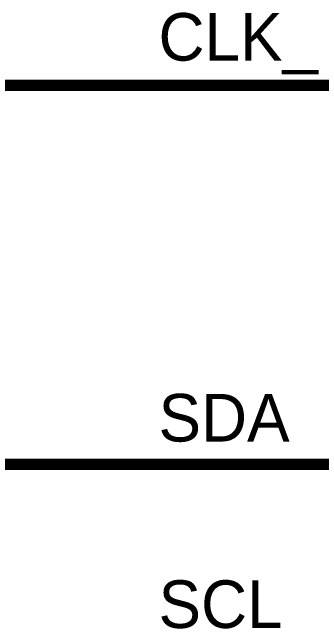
# Model space of a CAD drawing. Header units: inches. Extents: x 0 to 841, y 0 to 594.
# Drawn here: x 601.14 to 609.28, y 353.16 to 369.4 of the extents above; entities that cross this region are included whole.
import ezdxf

# ---------------------------------------------------------------- set-up
doc = ezdxf.new("R2010")
doc.units = ezdxf.units.IN
doc.layers.add('Sheet', color=255, linetype='Continuous')

msp = doc.modelspace()

# ---------------------------------------------------------------- linework, layer by layer
at = {"layer": 'Sheet'}
for points in [[(595.003, 367.474, 0.3, 0.3, 0), (620.01, 367.474, 0.3, 0.3, 0)], [(620.01, 357.492, 0.3, 0.3, 0), (600.02, 357.492, 0.3, 0.3, 0), (492.517, 357.492, 0.3, 0.3, 0), (492.517, 357.492, 0.3, 0.3, 0)]]:
    msp.add_lwpolyline(points, format="xyseb", dxfattribs=at)

# ---------------------------------------------------------------- texts
for s, p in [('CLK_', (604.985, 368.127)), ('SDA', (604.985, 358.093)), ('SCL', (604.985, 353.181))]:
    msp.add_text(s, height=1.2543, dxfattribs=at).set_placement(p)

doc.saveas('drawing.dxf')
